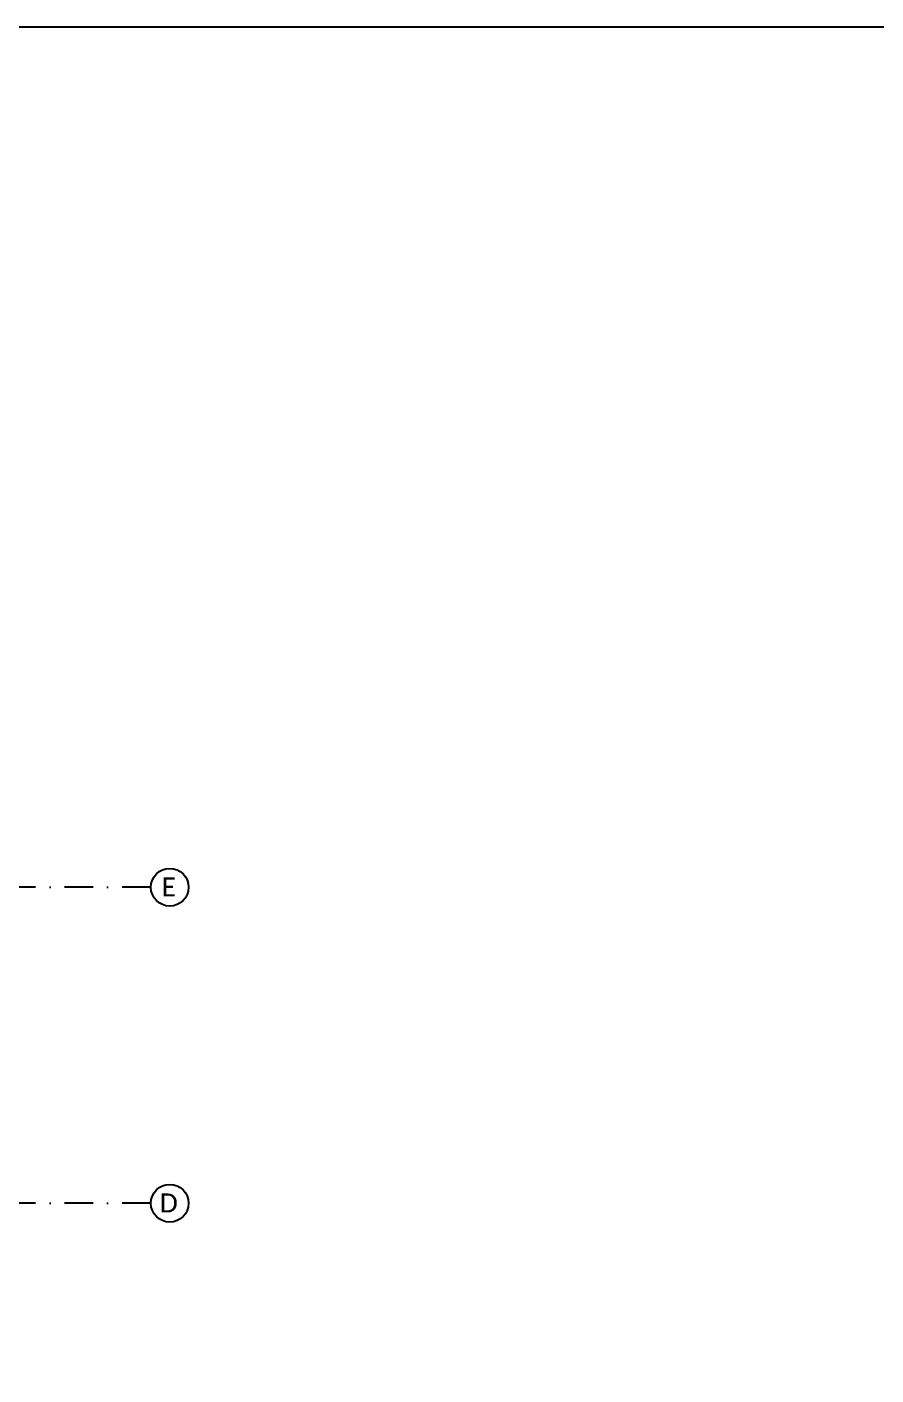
# Model space of a CAD drawing. Header units: millimetres. Extents: x -10000 to 124200, y -12045 to 23620.
# Drawn here: x 12066 to 23299, y 5787 to 23620 of the extents above; entities that cross this region are included whole.
import ezdxf

# ---------------------------------------------------------------- set-up
doc = ezdxf.new("R2010")
doc.units = ezdxf.units.MM
doc.header["$LTSCALE"] = 150
doc.linetypes.add('DASHDOTX2', pattern=[50.8, 25.4, -12.7, 0, -12.7])
doc.layers.add('ad-Grid', color=8, linetype='DASHDOTX2')
doc.layers.add('ad-Text main', color=7, linetype='Continuous')
doc.styles.get("Standard").update_dxf_attribs({"font": 'calibril.ttf'})

# ---------------------------------------------------------------- blocks, each defined once
blk = doc.blocks.new('1215E_Grid')
at = {"layer": 'ad-Grid', "ltscale": 0.1}
for points in [[(13705, 12240), (-1950, 12240)], [(13705, 8060), (-1950, 8060)]]:
    blk.add_lwpolyline(points, dxfattribs=at)
at = {"layer": 'ad-Text main', "char_height": 250, "width": 227.385, "attachment_point": 5, "bg_fill": 2}
for s, insert in [('{\\fCalibri|b0|i0|c0|p34;E}', (13941.5, 12244)), ('{\\fCalibri|b0|i0|c0|p34;D}', (13941.5, 8064))]:
    blk.add_mtext(s, dxfattribs=dict(at, insert=insert))
at = {"layer": 'ad-Grid', "color": 7, "linetype": 'ByBlock'}
for centre in [(13955, 12240), (13955, 8060)]:
    blk.add_circle(centre, 250, dxfattribs=at)

msp = doc.modelspace()

# ---------------------------------------------------------------- block references
msp.add_blockref('1215E_Grid', (0, 0))

# ---------------------------------------------------------------- next in the draw order: linework, layer by layer
msp.add_lwpolyline([(-10000, 23620), (23550, 23620), (23550, -12045), (-10000, -12045)], close=True)

doc.saveas('drawing.dxf')
